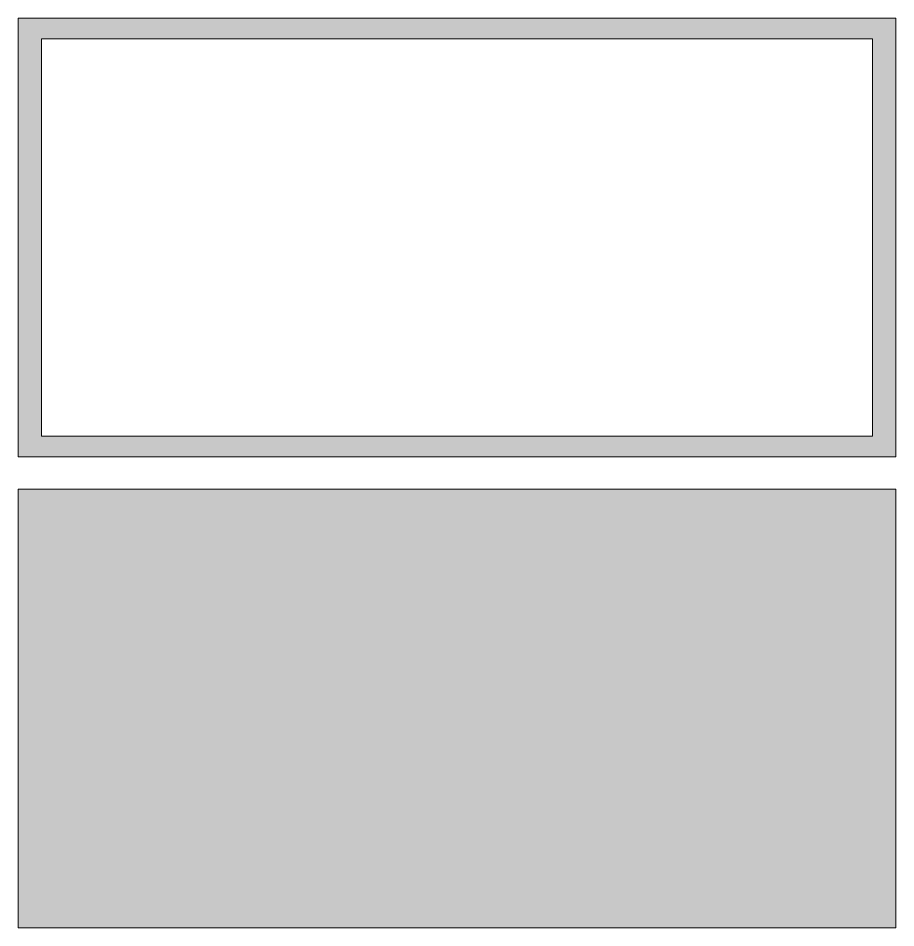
# Model space of a CAD drawing. Extents: x 18 to 982, y -1655 to 380.
# Drawn here: x 18 to 982, y -1655 to -655 of the extents above; entities that cross this region are included whole.
import ezdxf

# ---------------------------------------------------------------- set-up
doc = ezdxf.new("R2010")
doc.units = 0
doc.header["$MEASUREMENT"] = 0
doc.layers.add('Layer 1', color=7, linetype='Continuous')

# ---------------------------------------------------------------- blocks, each defined once
blk = doc.blocks.new('block 2')
at = {"layer": 'Layer 1', "true_color": 0xf2b571}
h = blk.add_hatch(color=31, dxfattribs=at)
h.dxf.hatch_style = 2
h.paths.add_polyline_path([(981.89, -655.37), (18.11, -655.37), (18.11, -1137.26), (981.89, -1137.26)])
h.paths.add_polyline_path([(956.19, -678.05), (956.19, -1114.59), (43.81, -1114.59), (43.81, -678.05)])
h = blk.add_hatch(color=31, dxfattribs=at)
h.dxf.hatch_style = 2
h.paths.add_polyline_path([(18.11, -1173.1), (18.11, -1655), (981.89, -1655), (981.89, -1173.1)])
at = {"layer": 'Layer 1', "lineweight": 0}
for points in [[(981.89, -655.37), (18.11, -655.37), (18.11, -1137.26), (981.89, -1137.26), (981.89, -655.37), (981.89, -655.37)], [(956.19, -678.05), (956.19, -1114.59), (43.81, -1114.59), (43.81, -678.05), (956.19, -678.05)], [(18.11, -1173.1), (18.11, -1655), (981.89, -1655), (981.89, -1173.1), (18.11, -1173.1)]]:
    blk.add_lwpolyline(points, dxfattribs=at)

msp = doc.modelspace()

# ---------------------------------------------------------------- block references
at = {"layer": 'Layer 1'}
msp.add_blockref('block 2', (0, 0), dxfattribs=at)

doc.saveas('drawing.dxf')
